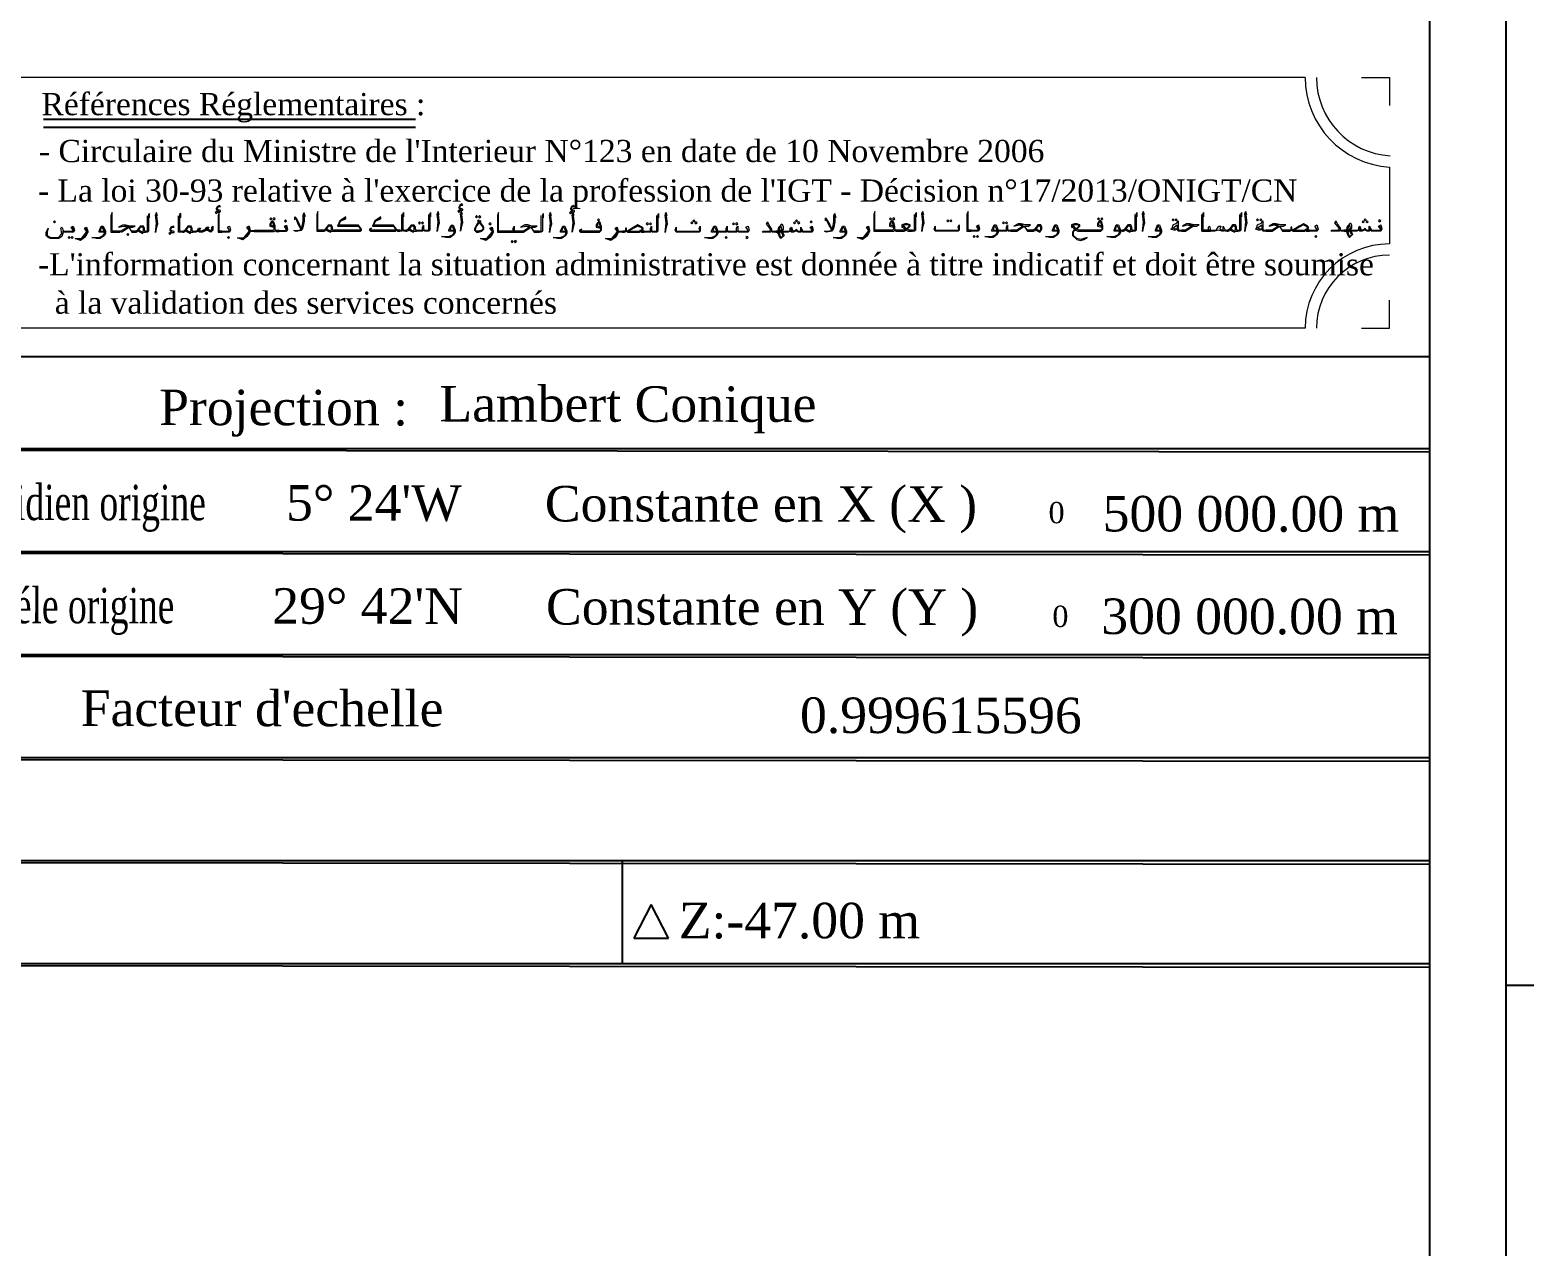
# Model space of a CAD drawing. Header units: millimetres. Extents: x 88261 to 90953, y 390274 to 392322.
# Drawn here: x 88510 to 88776.3, y 391701.2 to 391916.7 of the extents above; entities that cross this region are included whole.
import ezdxf

# ---------------------------------------------------------------- set-up
doc = ezdxf.new("R2010")
doc.units = ezdxf.units.MM
doc.header["$LTSCALE"] = 25
doc.layers.add('Carroyage(1)', color=7, linetype='Continuous')
doc.layers.add('CARTOUCHE', color=7, linetype='Continuous')
doc.styles.add('style1', font='times.ttf')
doc.styles.add('Times 1.0', font='times.ttf', dxfattribs={"width": 0.99, "height": 2})

msp = doc.modelspace()

# ---------------------------------------------------------------- linework, layer by layer
for p, q in [((88274.62, 391842.59, 14.57), (88566.03, 391842.25, 14.57)), ((88274.65, 391842.61, 14.57), (88565.86, 391842.61, 14.57)), ((88565.86, 391842.61, 14.57), (88757.81, 391842.61, 14.57)), ((88566.03, 391842.25, 14.57), (88757.81, 391842.03, 14.57)), ((88274.6, 391824.33, 14.57), (88757.81, 391823.76, 14.57)), ((88274.65, 391824.35, 14.57), (88757.81, 391824.35, 14.57)), ((88274.58, 391806.06, 14.57), (88757.81, 391805.49, 14.57)), ((88274.65, 391806.1, 14.57), (88757.81, 391806.1, 14.57)), ((88274.56, 391787.8, 14.57), (88757.81, 391787.23, 14.57)), ((88274.65, 391787.84, 14.57), (88757.81, 391787.84, 14.57)), ((88274.54, 391769.53, 14.57), (88757.81, 391768.96, 14.57)), ((88274.65, 391769.59, 14.57), (88757.81, 391769.59, 14.57)), ((88614.86, 391769.52, 14.57), (88614.86, 391751.26, 14.57)), ((88620.01, 391761.82, 14.57), (88616.94, 391755.86, 14.57)), ((88623.07, 391755.86, 14.57), (88620.01, 391761.82, 14.57)), ((88616.94, 391755.86, 14.57), (88623.07, 391755.86, 14.57)), ((88274.52, 391751.26, 14.57), (88757.81, 391750.7, 14.57)), ((88274.65, 391751.34, 14.57), (88757.81, 391751.34, 14.57))]:
    msp.add_line(p, q)
at = {"linetype": 'Continuous', "elevation": 14.57, "flags": 128}
msp.add_lwpolyline([(88274.65, 391858.92), (88757.81, 391858.92)], dxfattribs=at)
at = {"layer": 'Carroyage(1)'}
msp.add_line((88771.31, 391747.54, 14.57), (88776.31, 391747.54, 14.57), dxfattribs=at)
at = {"layer": 'CARTOUCHE', "lineweight": 15}
for p, q in [((88745.77, 391908.32, 14.57), (88750.75, 391908.32, 14.57)), ((88750.75, 391908.32, 14.57), (88750.75, 391903.34, 14.57)), ((88750.75, 391892.46, 14.57), (88750.75, 391878.83, 14.57)), ((88750.75, 391863.9, 14.57), (88750.75, 391868.88, 14.57)), ((88750.75, 391863.9, 14.57), (88750.75, 391868.88, 14.57)), ((88745.77, 391863.9, 14.57), (88750.75, 391863.9, 14.57)), ((88745.77, 391863.9, 14.57), (88750.75, 391863.9, 14.57))]:
    msp.add_line(p, q, dxfattribs=at)
at = {"layer": 'CARTOUCHE'}
for p, q in [((88512.41, 391900.94, 14.57), (88578.28, 391900.94, 14.57)), ((88512.41, 391899.51, 14.57), (88578.28, 391899.51, 14.57))]:
    msp.add_line(p, q, dxfattribs=at)
at = {"layer": 'CARTOUCHE', "lineweight": 13}
for p, q in [((88718.69, 391881.82, 14.57), (88718.88, 391882, 14.57)), ((88718.69, 391881.26, 14.57), (88718.69, 391881.82, 14.57)), ((88718.88, 391882, 14.57), (88719.06, 391881.27, 14.57)), ((88719.06, 391881.27, 14.57), (88719.98, 391881.27, 14.57)), ((88719.8, 391881.08, 14.57), (88719.06, 391881.08, 14.57)), ((88720.54, 391881.27, 14.57), (88719.8, 391881.08, 14.57)), ((88719.98, 391881.27, 14.57), (88720.17, 391881.45, 14.57)), ((88720.17, 391881.45, 14.57), (88720.54, 391882, 14.57)), ((88720.54, 391882, 14.57), (88720.9, 391882, 14.57)), ((88721.09, 391881.08, 14.57), (88720.54, 391881.27, 14.57)), ((88720.9, 391882, 14.57), (88720.72, 391881.45, 14.57)), ((88720.72, 391881.45, 14.57), (88721.27, 391881.27, 14.57)), ((88721.27, 391881.08, 14.57), (88721.09, 391881.08, 14.57)), ((88721.27, 391881.27, 14.57), (88721.27, 391882, 14.57)), ((88721.27, 391882, 14.57), (88721.64, 391881.27, 14.57)), ((88721.46, 391881.27, 14.57), (88721.27, 391881.08, 14.57)), ((88721.64, 391881.08, 14.57), (88721.46, 391881.27, 14.57)), ((88721.64, 391881.27, 14.57), (88722.01, 391881.27, 14.57)), ((88722.01, 391881.08, 14.57), (88721.64, 391881.08, 14.57))]:
    msp.add_line(p, q, dxfattribs=at)
at = {"layer": 'CARTOUCHE', "elevation": 14.57}
msp.add_lwpolyline([(88260.96, 392322.08), (88771.31, 392322.08), (88771.31, 391607.58), (88260.96, 391607.58)], close=True, dxfattribs=at)
msp.add_lwpolyline([(88757.81, 392295.63), (88757.81, 391621.08), (88274.46, 391621.08), (88274.46, 392295.63)], dxfattribs=at)
at = {"layer": 'CARTOUCHE', "lineweight": 15, "elevation": 14.57}
for points in [[(88735.81, 391908.32), (88294.56, 391908.32)], [(88735.81, 391863.9), (88294.56, 391863.9)]]:
    msp.add_lwpolyline(points, dxfattribs=at)
at = {"layer": 'CARTOUCHE', "lineweight": 13, "elevation": 14.57}
for points in [[(88526.03, 391881.08), (88524.53, 391881.08), (88524.53, 391884.39), (88524.35, 391883.84), (88524.35, 391880.89), (88525.93, 391880.89)], [(88531.19, 391883.47), (88531.19, 391884.21), (88531.01, 391884.03), (88531.01, 391881.08), (88530.82, 391880.89), (88530.45, 391880.89), (88530.45, 391881.08), (88530.82, 391881.08), (88530.82, 391883.84)], [(88532.59, 391883.82), (88532.4, 391884.38), (88532.22, 391884.19), (88532.4, 391883.82), (88532.59, 391882.35), (88532.4, 391881.79), (88532.22, 391880.87), (88532.4, 391882.53), (88532.22, 391884.01)], [(88536.69, 391883.47), (88536.69, 391884.21), (88536.5, 391884.03), (88536.5, 391881.26), (88536.69, 391881.08), (88537.05, 391881.08), (88537.05, 391880.89), (88536.69, 391880.89), (88536.5, 391880.9), (88536.32, 391880.89), (88536.32, 391880.89), (88536.32, 391881.08), (88536.32, 391881.08), (88536.32, 391883.84)], [(88543.74, 391885.49), (88543.56, 391885.67), (88543.19, 391885.49), (88543, 391885.12), (88543, 391884.94), (88543.37, 391884.75), (88542.82, 391884.38), (88543, 391884.2), (88543.37, 391884.57), (88543.74, 391884.57), (88543.74, 391884.75), (88543.19, 391884.94), (88543.19, 391885.12), (88543.37, 391885.49), (88543.74, 391885.49)], [(88544.06, 391881.08), (88543.5, 391881.08), (88543.5, 391884.39), (88543.32, 391883.84), (88543.32, 391880.89), (88544.06, 391880.89)], [(88552.66, 391883.08), (88552.84, 391883.26), (88552.66, 391883.45), (88552.48, 391883.26), (88552.66, 391883.08)], [(88553.21, 391883.08), (88553.4, 391883.26), (88553.21, 391883.45), (88553.03, 391883.26), (88553.21, 391883.08)], [(88558.77, 391883.63), (88558.58, 391884.37), (88558.4, 391884.19), (88558.58, 391883.63), (88558.58, 391882.89), (88558.4, 391881.97), (88558.22, 391881.42), (88558.03, 391881.23), (88557.11, 391881.05), (88556.74, 391881.23), (88557.48, 391881.23), (88558.03, 391881.42), (88558.22, 391881.97), (88558.4, 391882.89), (88558.4, 391884)], [(88556.92, 391883.08), (88556.92, 391883.63), (88557.29, 391883.08), (88557.66, 391882.34), (88558.03, 391881.6), (88558.03, 391881.42), (88557.48, 391882.34), (88557.11, 391883.26), (88557.11, 391883.08)], [(88561.53, 391881.26), (88560.98, 391881.26), (88560.98, 391884.58), (88560.79, 391884.02), (88560.79, 391881.07), (88561.53, 391881.07)], [(88563.74, 391881.07), (88568.54, 391881.07), (88568.72, 391881.26), (88568.72, 391881.44), (88568.17, 391882.18), (88564.66, 391882.18), (88565.03, 391882.92), (88565.95, 391883.29), (88565.95, 391883.47), (88565.03, 391882.92), (88565.95, 391883.66), (88564.85, 391882.92), (88564.48, 391882), (88568.17, 391882), (88568.54, 391881.44), (88568.54, 391881.26), (88563.74, 391881.26)], [(88570.49, 391881.63), (88570.12, 391881.44), (88570.12, 391881.26), (88570.3, 391881.07), (88574.73, 391881.07), (88574.92, 391881.26), (88575.1, 391881.07), (88575.47, 391881.07), (88575.47, 391881.26), (88575.1, 391881.26), (88574.92, 391881.44), (88574.36, 391882.18), (88570.86, 391882.18), (88571.23, 391882.92), (88572.15, 391883.29), (88572.15, 391883.47), (88571.23, 391882.92), (88572.15, 391883.66), (88571.04, 391882.92), (88570.67, 391882), (88574.36, 391882), (88574.73, 391881.44), (88574.73, 391881.26), (88570.3, 391881.26), (88570.3, 391881.44), (88570.49, 391881.63)], [(88576.21, 391883.66), (88576.21, 391884.39), (88576.02, 391884.21), (88576.02, 391881.44), (88576.21, 391881.26), (88576.58, 391881.26), (88576.58, 391881.07), (88576.21, 391881.07), (88576.02, 391881.26), (88575.84, 391881.07), (88575.47, 391881.07), (88575.47, 391881.26), (88575.84, 391881.26), (88575.84, 391884.02)], [(88581, 391883.66), (88581, 391884.39), (88580.82, 391884.21), (88580.82, 391881.26), (88580.63, 391881.07), (88580.26, 391881.07), (88580.26, 391881.26), (88580.63, 391881.26), (88580.63, 391884.02)], [(88582.45, 391884.01), (88582.27, 391884.56), (88582.09, 391884.37), (88582.27, 391884.01), (88582.45, 391882.53), (88582.27, 391881.98), (88582.09, 391881.05), (88582.27, 391882.71), (88582.09, 391884.19)], [(88586.66, 391885.72), (88586.48, 391885.91), (88586.11, 391885.72), (88585.93, 391885.35), (88585.93, 391885.17), (88586.29, 391884.98), (88585.74, 391884.62), (88585.93, 391884.43), (88586.29, 391884.8), (88586.66, 391884.8), (88586.66, 391884.98), (88586.11, 391885.17), (88586.11, 391885.35), (88586.29, 391885.72), (88586.66, 391885.72)], [(88586.59, 391884.02), (88586.41, 391884.58), (88586.22, 391884.39), (88586.41, 391884.02), (88586.59, 391882.55), (88586.41, 391882), (88586.22, 391881.07), (88586.41, 391882.73), (88586.22, 391884.21)], [(88589.08, 391883.48), (88589.26, 391883.66), (88589.08, 391883.85), (88588.89, 391883.66), (88589.08, 391883.48)], [(88589.63, 391883.48), (88589.81, 391883.66), (88589.63, 391883.85), (88589.44, 391883.66), (88589.63, 391883.48)], [(88593.54, 391881.08), (88592.99, 391881.08), (88592.99, 391884.4), (88592.8, 391883.85), (88592.8, 391880.9), (88593.54, 391880.9)], [(88600.92, 391883.48), (88600.92, 391884.22), (88600.73, 391884.03), (88600.73, 391881.08), (88600.55, 391880.9), (88600.18, 391880.9), (88600.18, 391881.08), (88600.55, 391881.08), (88600.55, 391883.85)], [(88602.38, 391883.83), (88602.19, 391884.38), (88602.01, 391884.2), (88602.19, 391883.83), (88602.38, 391882.35), (88602.19, 391881.8), (88602.01, 391880.88), (88602.19, 391882.54), (88602.01, 391884.01)], [(88606.45, 391885.47), (88606.27, 391885.66), (88605.9, 391885.47), (88605.71, 391885.11), (88605.71, 391884.92), (88606.08, 391884.74), (88605.53, 391884.37), (88605.71, 391884.18), (88606.08, 391884.55), (88606.45, 391884.55), (88606.45, 391884.74), (88605.9, 391884.92), (88605.9, 391885.11), (88606.08, 391885.47), (88606.45, 391885.47)], [(88606.36, 391883.85), (88606.18, 391884.4), (88605.99, 391884.22), (88606.18, 391883.85), (88606.36, 391882.37), (88606.18, 391881.82), (88605.99, 391880.9), (88606.18, 391882.56), (88605.99, 391884.03)], [(88621.35, 391883.48), (88621.35, 391884.22), (88621.17, 391884.03), (88621.17, 391881.08), (88620.98, 391880.9), (88620.61, 391880.9), (88620.61, 391881.08), (88620.98, 391881.08), (88620.98, 391883.85)], [(88622.82, 391883.83), (88622.64, 391884.38), (88622.45, 391884.2), (88622.64, 391883.83), (88622.82, 391882.35), (88622.64, 391881.8), (88622.45, 391880.88), (88622.64, 391882.54), (88622.45, 391884.01)], [(88652.73, 391883.48), (88652.54, 391884.22), (88652.36, 391884.03), (88652.54, 391883.48), (88652.54, 391882.74), (88652.36, 391881.82), (88652.18, 391881.27), (88651.99, 391881.08), (88651.07, 391880.9), (88650.7, 391881.08), (88651.44, 391881.08), (88651.99, 391881.27), (88652.18, 391881.82), (88652.36, 391882.74), (88652.36, 391883.85)], [(88650.89, 391882.93), (88650.89, 391883.48), (88651.25, 391882.93), (88651.62, 391882.19), (88651.99, 391881.45), (88651.99, 391881.27), (88651.44, 391882.19), (88651.07, 391883.11), (88651.07, 391882.93)], [(88660.15, 391881.27), (88659.59, 391881.27), (88659.59, 391884.59), (88659.41, 391884.03), (88659.41, 391881.08), (88660.15, 391881.08)], [(88662.38, 391883.11), (88662.56, 391883.29), (88662.38, 391883.48), (88662.19, 391883.29), (88662.38, 391883.11)], [(88662.93, 391883.11), (88663.12, 391883.29), (88662.93, 391883.48), (88662.75, 391883.29), (88662.93, 391883.11)], [(88666.99, 391883.66), (88666.99, 391884.4), (88666.8, 391884.22), (88666.8, 391881.27), (88666.62, 391881.08), (88666.25, 391881.08), (88666.25, 391881.27), (88666.62, 391881.27), (88666.62, 391884.03)], [(88668.27, 391884.01), (88668.09, 391884.57), (88667.9, 391884.38), (88668.09, 391884.01), (88668.27, 391882.54), (88668.09, 391881.98), (88667.9, 391881.06), (88668.09, 391882.72), (88667.9, 391884.2)], [(88676.66, 391881.27), (88676.11, 391881.27), (88676.11, 391884.59), (88675.92, 391884.03), (88675.92, 391881.08), (88676.66, 391881.08)], [(88699.23, 391883.11), (88699.41, 391883.29), (88699.23, 391883.48), (88699.04, 391883.29), (88699.23, 391883.11)], [(88699.78, 391883.11), (88699.96, 391883.29), (88699.78, 391883.48), (88699.6, 391883.29), (88699.78, 391883.11)], [(88706.05, 391883.66), (88706.05, 391884.4), (88705.87, 391884.22), (88705.87, 391881.27), (88705.68, 391881.08), (88705.31, 391881.08), (88705.31, 391881.27), (88705.68, 391881.27), (88705.68, 391884.03)], [(88707.36, 391884.01), (88707.17, 391884.57), (88706.99, 391884.38), (88707.17, 391884.01), (88707.36, 391882.54), (88707.17, 391881.98), (88706.99, 391881.06), (88707.17, 391882.72), (88706.99, 391884.2)], [(88717.52, 391881.07), (88717.52, 391884.02)], [(88717.89, 391883.65), (88717.89, 391884.39), (88717.71, 391884.21), (88717.71, 391881.26)], [(88724.59, 391883.66), (88724.59, 391884.4), (88724.41, 391884.22), (88724.41, 391881.27), (88724.22, 391881.08), (88723.86, 391881.08), (88723.86, 391881.27), (88724.22, 391881.27), (88724.22, 391884.03)], [(88725.47, 391884.01), (88725.28, 391884.57), (88725.1, 391884.38), (88725.28, 391884.01), (88725.47, 391882.54), (88725.28, 391881.98), (88725.1, 391881.06), (88725.28, 391882.72), (88725.1, 391884.2)], [(88515.65, 391881.81), (88515.83, 391881.44), (88515.83, 391881.26), (88516.02, 391881.08), (88516.38, 391881.08), (88516.38, 391880.89), (88516.02, 391880.89), (88515.83, 391881.08), (88515.83, 391880.71), (88515.65, 391880.15), (88515.09, 391879.78), (88513.62, 391879.78), (88513.25, 391879.97), (88512.88, 391880.34), (88512.88, 391880.89), (88513.25, 391881.63), (88513.06, 391880.89), (88513.06, 391880.34), (88513.62, 391879.97), (88515.09, 391879.97), (88515.65, 391880.71), (88515.46, 391881.63), (88515.65, 391881.81)], [(88514.36, 391882.55), (88514.54, 391882.73), (88514.36, 391882.92), (88514.17, 391882.73), (88514.36, 391882.55)], [(88517.31, 391881.81), (88517.49, 391881.81), (88517.68, 391881.26), (88517.31, 391881.81), (88517.68, 391882), (88517.86, 391881.26), (88517.68, 391880.89), (88516.38, 391880.89), (88516.38, 391881.08), (88517.49, 391881.08), (88517.68, 391881.26), (88517.31, 391881.81)], [(88520.04, 391881.81), (88520.23, 391881.08), (88520.23, 391880.89), (88520.04, 391880.52), (88519.67, 391879.97), (88518.93, 391879.42), (88518.01, 391879.78), (88519.12, 391879.78), (88520.04, 391880.89), (88520.04, 391881.08), (88519.67, 391881.63), (88520.04, 391881.81), (88519.86, 391881.63), (88520.23, 391880.89), (88519.49, 391879.97), (88518.93, 391879.6), (88518.75, 391879.6)], [(88523.36, 391880.89), (88522.25, 391880.89), (88522.25, 391881.08), (88522.62, 391882), (88522.99, 391882), (88523.36, 391881.08), (88523.36, 391880.71), (88523.18, 391880.34), (88522.44, 391879.78), (88521.7, 391879.78), (88520.96, 391879.97), (88522.25, 391879.97), (88522.99, 391880.34), (88523.18, 391880.71), (88523.18, 391881.08), (88522.81, 391881.81), (88522.62, 391881.81), (88522.44, 391881.08), (88523.36, 391881.08)], [(88526.21, 391880.89), (88527.5, 391881.81), (88528.05, 391880.89), (88528.61, 391880.89), (88528.61, 391881.08), (88528.05, 391881.08), (88527.5, 391881.81), (88528.24, 391881.81), (88528.61, 391882), (88527.69, 391882), (88526.95, 391882.18), (88526.39, 391882.18), (88525.66, 391881.81), (88526.58, 391882), (88527.32, 391881.81), (88526.03, 391881.08), (88525.93, 391880.89)], [(88526.76, 391882), (88527.69, 391882)], [(88528.61, 391880.89), (88528.79, 391880.89), (88529.16, 391881.08), (88529.53, 391880.89), (88529.9, 391880.71), (88530.08, 391880.89), (88530.45, 391880.89), (88530.45, 391881.08), (88530.27, 391881.08), (88530.27, 391881.26), (88530.27, 391881.63), (88530.08, 391882), (88529.53, 391882), (88528.98, 391881.26), (88529.35, 391881.26), (88529.9, 391880.89), (88530.08, 391881.26), (88530.08, 391881.63), (88529.9, 391881.81), (88529.53, 391881.81), (88529.16, 391881.26), (88528.98, 391881.26), (88528.79, 391881.08), (88528.61, 391881.08)], [(88535.51, 391881.79), (88535.33, 391881.98), (88534.96, 391881.79), (88534.77, 391881.42), (88534.77, 391881.24), (88535.14, 391881.05), (88534.59, 391880.68), (88534.77, 391880.5), (88535.14, 391880.87), (88535.51, 391880.87), (88535.51, 391881.05), (88534.96, 391881.24), (88534.96, 391881.42), (88535.14, 391881.79), (88535.51, 391881.79)], [(88537.05, 391880.89), (88537.24, 391880.89), (88537.61, 391881.08), (88537.98, 391880.89), (88538.35, 391880.71), (88538.53, 391880.89), (88538.9, 391880.89), (88538.9, 391881.08), (88538.71, 391881.08), (88538.71, 391881.26), (88538.71, 391881.63), (88538.53, 391882), (88537.98, 391882), (88537.42, 391881.26), (88537.79, 391881.26), (88538.35, 391880.89), (88538.53, 391881.26), (88538.53, 391881.63), (88538.35, 391881.81), (88537.98, 391881.81), (88537.61, 391881.26), (88537.42, 391881.26), (88537.24, 391881.08), (88537.05, 391881.08)], [(88542.4, 391882), (88542.4, 391881.26), (88542.03, 391880.89), (88541.3, 391881.26), (88540.56, 391880.89), (88540.01, 391880.89), (88539.64, 391881.08), (88539.45, 391880.89), (88538.9, 391880.89), (88538.9, 391881.08), (88539.45, 391881.08), (88539.64, 391881.26), (88539.82, 391881.63), (88540.19, 391881.63), (88540.01, 391881.26), (88540.19, 391881.08), (88541.11, 391881.44), (88541.3, 391881.81), (88541.67, 391881.81), (88541.48, 391881.44), (88542.03, 391881.26), (88542.22, 391881.26), (88542.22, 391881.81), (88542.4, 391882), (88542.22, 391881.26), (88542.03, 391881.08), (88541.3, 391881.44), (88541.48, 391881.81), (88541.11, 391881.26), (88540.56, 391881.08), (88540.01, 391881.08), (88539.82, 391881.26), (88540.01, 391881.63)], [(88544.98, 391881.81), (88545.35, 391882), (88545.53, 391881.26), (88545.35, 391880.89), (88544.06, 391880.89), (88544.06, 391881.08), (88545.16, 391881.08), (88545.35, 391881.26), (88544.98, 391881.81)], [(88548.79, 391881.97), (88548.97, 391881.23), (88549.71, 391881.23), (88549.71, 391881.05), (88549.16, 391881.05), (88548.97, 391881.23), (88548.97, 391881.05), (88548.79, 391880.68), (88548.42, 391880.13), (88547.68, 391879.57), (88546.76, 391879.94), (88547.87, 391879.94), (88548.79, 391881.05), (88548.79, 391881.23), (88548.42, 391881.79), (88548.79, 391881.97), (88548.6, 391881.79), (88548.97, 391881.05), (88548.23, 391880.13), (88547.68, 391879.76), (88547.5, 391879.76)], [(88553.21, 391881.05), (88553.4, 391881.23), (88553.58, 391881.05), (88554.14, 391881.05), (88554.14, 391881.23), (88553.58, 391881.23), (88553.4, 391881.42), (88553.4, 391881.97), (88553.21, 391882.71), (88553.03, 391882.89), (88552.84, 391882.89), (88552.66, 391882.71), (88552.48, 391882.34), (88552.48, 391881.97), (88553.21, 391881.79), (88553.21, 391881.97), (88553.03, 391882.71), (88552.84, 391882.71), (88552.66, 391882.34), (88552.66, 391882.16), (88553.21, 391881.97), (88553.21, 391881.42), (88553.03, 391881.23), (88549.71, 391881.23), (88549.71, 391881.05), (88553.21, 391881.05)], [(88555.06, 391881.97), (88555.24, 391881.97), (88555.43, 391881.42), (88555.06, 391881.97), (88555.43, 391882.16), (88555.61, 391881.42), (88555.43, 391881.05), (88554.14, 391881.05), (88554.14, 391881.23), (88555.24, 391881.23), (88555.43, 391881.42), (88555.06, 391881.97)], [(88555.24, 391882.71), (88555.43, 391882.89), (88555.24, 391883.08), (88555.06, 391882.89), (88555.24, 391882.71)], [(88561.9, 391881.26), (88560.79, 391881.26)], [(88560.79, 391881.07), (88561.9, 391881.07)], [(88561.9, 391881.07), (88562.08, 391881.07), (88562.45, 391881.26), (88562.82, 391881.07), (88563.19, 391880.89), (88563.37, 391881.07), (88563.74, 391881.07), (88563.74, 391881.26), (88563.56, 391881.26), (88563.56, 391881.44), (88563.56, 391881.81), (88563.37, 391882.18), (88562.82, 391882.18), (88562.27, 391881.44), (88562.64, 391881.44), (88563.19, 391881.07), (88563.37, 391881.44), (88563.37, 391881.81), (88563.19, 391882), (88562.82, 391882), (88562.45, 391881.44), (88562.27, 391881.44), (88562.08, 391881.26), (88561.9, 391881.26)], [(88576.58, 391881.07), (88576.76, 391881.07), (88577.13, 391881.26), (88577.5, 391881.07), (88577.87, 391880.89), (88578.05, 391881.07), (88578.42, 391881.07), (88578.42, 391881.26), (88578.24, 391881.26), (88578.24, 391881.44), (88578.24, 391881.81), (88578.05, 391882.18), (88577.5, 391882.18), (88576.94, 391881.44), (88577.31, 391881.44), (88577.87, 391881.07), (88578.05, 391881.44), (88578.05, 391881.81), (88577.87, 391882), (88577.5, 391882), (88577.13, 391881.44), (88576.94, 391881.44), (88576.76, 391881.26), (88576.58, 391881.26)], [(88580.26, 391881.07), (88579.9, 391881.07), (88579.71, 391881.26), (88579.53, 391881.07), (88578.42, 391881.07), (88578.42, 391881.26), (88579.53, 391881.26), (88579.53, 391881.81), (88579.71, 391882.18), (88579.71, 391881.44), (88579.9, 391881.26), (88580.26, 391881.26)], [(88578.97, 391882.36), (88579.16, 391882.55), (88578.97, 391882.73), (88578.79, 391882.55), (88578.97, 391882.36)], [(88579.53, 391882.36), (88579.71, 391882.55), (88579.53, 391882.73), (88579.34, 391882.55), (88579.53, 391882.36)], [(88585.3, 391881.07), (88584.19, 391881.07), (88584.19, 391881.26), (88584.56, 391882.18), (88584.93, 391882.18), (88585.3, 391881.26), (88585.3, 391880.89), (88585.11, 391880.52), (88584.38, 391879.97), (88583.64, 391879.97), (88582.9, 391880.15), (88584.19, 391880.15), (88584.93, 391880.52), (88585.11, 391880.89), (88585.11, 391881.26), (88584.75, 391882), (88584.56, 391882), (88584.38, 391881.26), (88585.3, 391881.26)], [(88589.81, 391882.93), (88589.44, 391882.74), (88589.08, 391882.19), (88588.71, 391881.45), (88588.71, 391881.27), (88589.08, 391880.9), (88589.44, 391880.9), (88590, 391881.08), (88590.37, 391881.45), (88590.37, 391881.82), (88589.81, 391882.56), (88589.44, 391883.11), (88589.26, 391882.93), (88589.63, 391882.56), (88590.18, 391881.82), (88590.18, 391881.45), (88590, 391881.27), (88589.44, 391881.08), (88589.08, 391881.08), (88588.89, 391881.27), (88588.89, 391881.45), (88589.08, 391882), (88589.63, 391882.56), (88589.81, 391882.74), (88589.81, 391882.93)], [(88591.83, 391881.82), (88592.02, 391881.08), (88592.02, 391880.9), (88591.83, 391880.53), (88591.46, 391879.97), (88590.72, 391879.42), (88589.8, 391879.79), (88590.91, 391879.79), (88591.83, 391880.9), (88591.83, 391881.08), (88591.46, 391881.63), (88591.83, 391881.82), (88591.65, 391881.63), (88592.02, 391880.9), (88591.28, 391879.97), (88590.72, 391879.61), (88590.54, 391879.61)], [(88591.46, 391882.19), (88591.65, 391882.37), (88591.46, 391882.56), (88591.28, 391882.37), (88591.46, 391882.19)], [(88596.31, 391881.08), (88593.54, 391881.08)], [(88593.54, 391880.9), (88596.31, 391880.9)], [(88596.31, 391880.9), (88595.94, 391880.9), (88595.75, 391881.08), (88595.57, 391880.9), (88594.46, 391880.9), (88594.46, 391881.08), (88595.57, 391881.08), (88595.57, 391881.63), (88595.75, 391882), (88595.75, 391881.27), (88595.94, 391881.08), (88596.31, 391881.08)], [(88596.31, 391880.9), (88597.41, 391880.9), (88598.71, 391881.82), (88599.26, 391880.9), (88600.18, 391880.9), (88600.18, 391881.08), (88599.26, 391881.08), (88598.71, 391881.82), (88599.44, 391881.82), (88599.81, 391882), (88598.89, 391882), (88598.15, 391882.19), (88597.6, 391882.19), (88596.86, 391881.82), (88597.78, 391882), (88598.52, 391881.82), (88597.41, 391881.08), (88596.31, 391881.08)], [(88597.6, 391882), (88598.52, 391882)], [(88605.07, 391880.9), (88603.96, 391880.9), (88603.96, 391881.08), (88604.33, 391882), (88604.7, 391882), (88605.07, 391881.08), (88605.07, 391880.71), (88604.88, 391880.34), (88604.15, 391879.79), (88603.41, 391879.79), (88602.67, 391879.97), (88603.96, 391879.97), (88604.7, 391880.34), (88604.88, 391880.71), (88604.88, 391881.08), (88604.52, 391881.82), (88604.33, 391881.82), (88604.15, 391881.08), (88605.07, 391881.08)], [(88610.84, 391880.9), (88611.02, 391881.08), (88611.21, 391881.27), (88611.21, 391881.82), (88611.02, 391882.56), (88610.84, 391882.74), (88610.65, 391882.74), (88610.47, 391882.56), (88610.28, 391882.19), (88610.28, 391881.82), (88611.02, 391881.63), (88611.02, 391881.82), (88610.84, 391882.56), (88610.65, 391882.56), (88610.47, 391882.19), (88610.47, 391882), (88611.02, 391881.82), (88611.02, 391881.27), (88610.84, 391881.08), (88607.52, 391881.08), (88607.52, 391881.27), (88607.7, 391881.45), (88607.33, 391881.27), (88607.33, 391881.08), (88607.52, 391880.9), (88610.84, 391880.9)], [(88610.65, 391882.93), (88610.84, 391883.11), (88610.65, 391883.29), (88610.47, 391883.11), (88610.65, 391882.93)], [(88613.97, 391881.82), (88614.16, 391881.08), (88614.9, 391881.08), (88614.9, 391880.9), (88614.34, 391880.9), (88614.16, 391881.08), (88614.16, 391880.9), (88613.97, 391880.53), (88613.6, 391879.97), (88612.87, 391879.42), (88611.94, 391879.79), (88613.05, 391879.79), (88613.97, 391880.9), (88613.97, 391881.08), (88613.6, 391881.63), (88613.97, 391881.82), (88613.79, 391881.63), (88614.16, 391880.9), (88613.42, 391879.97), (88612.87, 391879.61), (88612.68, 391879.61)], [(88614.9, 391880.9), (88615.26, 391880.9), (88615.63, 391881.08), (88615.82, 391880.9), (88617.85, 391880.9), (88618.03, 391881.08), (88618.22, 391880.9), (88618.77, 391880.9), (88618.77, 391881.08), (88618.22, 391881.08), (88618.03, 391881.27), (88617.85, 391880.9), (88618.58, 391881.45), (88618.58, 391881.63), (88618.4, 391881.82), (88617.66, 391882.19), (88616.92, 391881.82), (88615.82, 391881.08), (88617.85, 391881.08), (88618.4, 391881.45), (88618.4, 391881.63), (88617.66, 391882), (88616.92, 391881.63), (88616, 391881.08), (88615.82, 391881.08), (88615.63, 391881.27), (88615.63, 391881.63), (88615.45, 391881.63), (88615.45, 391881.08), (88614.9, 391881.08)], [(88620.61, 391880.9), (88620.24, 391880.9), (88620.06, 391881.08), (88619.87, 391880.9), (88618.77, 391880.9), (88618.77, 391881.08), (88619.87, 391881.08), (88619.87, 391881.63), (88620.06, 391882), (88620.06, 391881.27), (88620.24, 391881.08), (88620.61, 391881.08)], [(88619.32, 391882.19), (88619.51, 391882.37), (88619.32, 391882.56), (88619.14, 391882.37), (88619.32, 391882.19)], [(88619.87, 391882.19), (88620.06, 391882.37), (88619.87, 391882.56), (88619.69, 391882.37), (88619.87, 391882.19)], [(88628.68, 391882), (88628.68, 391881.08), (88628.49, 391880.9), (88624.44, 391880.9), (88624.25, 391881.27), (88624.44, 391881.82), (88624.44, 391881.08), (88628.68, 391881.08), (88628.49, 391881.63), (88628.68, 391882)], [(88627.2, 391882.37), (88627.39, 391882.56), (88627.2, 391882.74), (88627.02, 391882.56), (88627.2, 391882.37)], [(88627.57, 391882.74), (88627.76, 391882.93), (88627.57, 391883.11), (88627.39, 391882.93), (88627.57, 391882.74)], [(88627.94, 391882.37), (88628.13, 391882.56), (88627.94, 391882.74), (88627.76, 391882.56), (88627.94, 391882.37)], [(88632.18, 391880.9), (88630.71, 391880.9), (88630.71, 391881.08), (88631.08, 391882), (88631.45, 391882), (88631.81, 391881.08), (88631.81, 391880.71), (88631.63, 391880.34), (88630.89, 391879.79), (88630.15, 391879.79), (88629.42, 391879.97), (88630.71, 391879.97), (88631.45, 391880.34), (88631.63, 391880.71), (88631.63, 391881.08), (88631.26, 391881.82), (88631.08, 391881.82), (88630.89, 391881.08), (88632.18, 391881.08)], [(88634.03, 391880.9), (88633.66, 391880.9), (88633.47, 391881.08), (88633.29, 391880.9), (88632.18, 391880.9), (88632.18, 391881.08), (88633.29, 391881.08), (88633.29, 391881.63), (88633.47, 391882), (88633.47, 391881.27), (88633.66, 391881.08), (88634.03, 391881.08)], [(88635.87, 391880.9), (88635.5, 391880.9), (88635.32, 391881.08), (88635.13, 391880.9), (88634.03, 391880.9), (88634.03, 391881.08), (88635.13, 391881.08), (88635.13, 391881.63), (88635.32, 391882), (88635.32, 391881.27), (88635.5, 391881.08), (88635.87, 391881.08)], [(88634.58, 391882.19), (88634.77, 391882.37), (88634.58, 391882.56), (88634.4, 391882.37), (88634.58, 391882.19)], [(88635.13, 391882.19), (88635.32, 391882.37), (88635.13, 391882.56), (88634.95, 391882.37), (88635.13, 391882.19)], [(88636.79, 391881.82), (88637.16, 391882), (88637.35, 391881.27), (88637.16, 391880.9), (88635.87, 391880.9), (88635.87, 391881.08), (88636.98, 391881.08), (88637.16, 391881.27), (88636.79, 391881.82)], [(88640.58, 391882.74), (88640.77, 391882.37), (88640.95, 391882), (88641.32, 391881.45), (88641.32, 391881.08), (88642.06, 391881.08), (88642.06, 391880.9), (88641.5, 391880.9), (88641.32, 391881.08), (88641.13, 391880.9), (88639.66, 391880.9), (88639.84, 391881.08), (88640.95, 391881.08), (88641.13, 391881.27), (88641.13, 391881.45), (88640.4, 391882.37), (88640.58, 391882.74), (88640.58, 391882.37)], [(88643.9, 391880.9), (88642.98, 391880.9), (88642.43, 391880.71), (88642.61, 391881.08), (88643.16, 391881.08), (88643.35, 391880.71), (88643.53, 391880.34), (88642.98, 391879.79), (88642.79, 391879.97), (88642.43, 391880.9), (88642.61, 391881.82), (88643.16, 391882.37), (88643.35, 391882), (88643.35, 391881.45), (88643.16, 391881.08), (88642.06, 391881.08), (88642.06, 391880.9), (88642.79, 391880.9), (88643.16, 391881.45), (88642.98, 391882.19), (88642.79, 391881.82), (88642.61, 391881.08), (88642.79, 391880.34), (88642.98, 391879.97), (88643.16, 391879.97), (88643.35, 391880.34), (88642.98, 391881.08), (88643.9, 391881.08)], [(88647.22, 391880.9), (88646.85, 391880.9), (88646.67, 391881.08), (88646.48, 391880.9), (88646.11, 391880.9), (88645.75, 391881.08), (88645.56, 391881.08), (88645.19, 391880.9), (88644.82, 391880.9), (88644.64, 391881.08), (88644.27, 391880.9), (88643.9, 391880.9), (88643.9, 391881.08), (88644.45, 391881.08), (88644.64, 391881.27), (88644.64, 391881.63), (88644.82, 391881.82), (88645.01, 391881.27), (88645.19, 391881.08), (88645.56, 391881.27), (88645.75, 391881.45), (88645.75, 391881.27), (88646.11, 391881.08), (88646.48, 391881.08), (88646.48, 391881.82), (88646.85, 391881.08), (88647.22, 391881.08)], [(88645.01, 391881.08), (88644.64, 391881.63)], [(88645.38, 391882.37), (88645.56, 391882.56), (88645.38, 391882.74), (88645.19, 391882.56), (88645.38, 391882.37)], [(88645.75, 391882.74), (88645.93, 391882.93), (88645.75, 391883.11), (88645.56, 391882.93), (88645.75, 391882.74)], [(88645.75, 391881.08), (88645.56, 391881.27)], [(88646.11, 391882.37), (88646.3, 391882.56), (88646.11, 391882.74), (88645.93, 391882.56), (88646.11, 391882.37)], [(88646.67, 391881.08), (88646.48, 391881.82)], [(88648.14, 391881.82), (88648.33, 391881.82), (88648.51, 391881.27), (88648.14, 391881.82), (88648.51, 391882), (88648.7, 391881.27), (88648.51, 391880.9), (88647.22, 391880.9), (88647.22, 391881.08), (88648.33, 391881.08), (88648.51, 391881.27), (88648.14, 391881.82)], [(88648.33, 391882.56), (88648.51, 391882.74), (88648.33, 391882.93), (88648.14, 391882.74), (88648.33, 391882.56)], [(88654.6, 391880.9), (88653.49, 391880.9), (88653.49, 391881.08), (88653.86, 391882), (88654.23, 391882), (88654.6, 391881.08), (88654.6, 391880.71), (88654.41, 391880.34), (88653.68, 391879.79), (88652.94, 391879.79), (88652.2, 391879.97), (88653.49, 391879.97), (88654.23, 391880.34), (88654.41, 391880.71), (88654.41, 391881.08), (88654.05, 391881.82), (88653.86, 391881.82), (88653.68, 391881.08), (88654.6, 391881.08)], [(88658.5, 391882), (88658.69, 391881.27), (88658.69, 391881.08), (88658.5, 391880.71), (88658.14, 391880.16), (88657.4, 391879.61), (88656.48, 391879.97), (88657.58, 391879.97), (88658.5, 391881.08), (88658.5, 391881.27), (88658.14, 391881.82), (88658.5, 391882), (88658.32, 391881.82), (88658.69, 391881.08), (88657.95, 391880.16), (88657.4, 391879.79), (88657.21, 391879.79)], [(88662.93, 391881.08), (88663.12, 391881.27), (88663.3, 391881.08), (88663.85, 391881.08), (88663.85, 391881.27), (88663.3, 391881.27), (88663.12, 391881.45), (88663.12, 391882), (88662.93, 391882.74), (88662.75, 391882.93), (88662.56, 391882.93), (88662.38, 391882.74), (88662.19, 391882.37), (88662.19, 391882), (88662.93, 391881.82), (88662.93, 391882), (88662.75, 391882.74), (88662.56, 391882.74), (88662.38, 391882.37), (88662.38, 391882.19), (88662.93, 391882), (88662.93, 391881.45), (88662.75, 391881.27), (88659.59, 391881.27), (88659.59, 391881.45), (88659.61, 391881.63), (88659.41, 391881.57), (88659.41, 391881.25), (88659.43, 391881.08), (88662.93, 391881.08)], [(88666.25, 391881.27), (88665.7, 391881.27), (88665.33, 391881.45), (88665.88, 391882), (88665.88, 391882.19), (88665.33, 391882.37), (88664.96, 391882.37), (88664.41, 391882.19), (88664.41, 391881.82), (88664.59, 391881.82), (88664.59, 391882), (88664.59, 391881.82), (88664.96, 391881.45), (88665.14, 391881.45), (88665.7, 391882), (88665.7, 391882.19), (88664.59, 391882.19), (88665.14, 391881.45), (88664.96, 391881.45), (88664.78, 391881.27), (88663.85, 391881.27), (88663.85, 391881.08), (88664.78, 391881.08), (88665.14, 391881.27), (88665.51, 391881.08), (88666.25, 391881.08)], [(88674.54, 391882.19), (88674.54, 391881.27), (88674.36, 391881.08), (88670.3, 391881.08), (88670.11, 391881.45), (88670.3, 391882), (88670.3, 391881.27), (88674.54, 391881.27), (88674.36, 391881.82), (88674.54, 391882.19)], [(88672.51, 391882.74), (88672.7, 391882.93), (88672.51, 391883.11), (88672.33, 391882.93), (88672.51, 391882.74)], [(88673.07, 391882.74), (88673.25, 391882.93), (88673.07, 391883.11), (88672.88, 391882.93), (88673.07, 391882.74)], [(88677.58, 391882), (88677.77, 391882), (88677.95, 391881.45), (88677.58, 391882), (88677.95, 391882.19), (88678.13, 391881.45), (88677.95, 391881.08), (88676.66, 391881.08), (88676.66, 391881.27), (88677.77, 391881.27), (88677.95, 391881.45), (88677.58, 391882)], [(88681.82, 391881.08), (88680.35, 391881.08), (88680.35, 391881.27), (88680.72, 391882.19), (88681.09, 391882.19), (88681.45, 391881.27), (88681.45, 391880.9), (88681.27, 391880.53), (88680.53, 391879.97), (88679.79, 391879.97), (88679.06, 391880.16), (88680.35, 391880.16), (88681.09, 391880.53), (88681.27, 391880.9), (88681.27, 391881.27), (88680.9, 391882), (88680.72, 391882), (88680.53, 391881.27), (88681.82, 391881.27)], [(88683.67, 391881.08), (88683.3, 391881.08), (88683.11, 391881.27), (88682.93, 391881.08), (88681.82, 391881.08), (88681.82, 391881.27), (88682.93, 391881.27), (88682.93, 391881.82), (88683.11, 391882.19), (88683.11, 391881.45), (88683.3, 391881.27), (88683.67, 391881.27)], [(88682.38, 391882.37), (88682.56, 391882.56), (88682.38, 391882.74), (88682.19, 391882.56), (88682.38, 391882.37)], [(88682.93, 391882.37), (88683.11, 391882.56), (88682.93, 391882.74), (88682.75, 391882.56), (88682.93, 391882.37)], [(88683.67, 391881.08), (88684.77, 391881.08), (88686.07, 391882), (88686.62, 391881.08), (88687.54, 391881.08), (88687.54, 391881.27), (88686.62, 391881.27), (88686.07, 391882), (88686.8, 391882), (88687.17, 391882.19), (88686.25, 391882.19), (88685.51, 391882.37), (88684.96, 391882.37), (88684.22, 391882), (88685.14, 391882.19), (88685.88, 391882), (88684.77, 391881.27), (88683.67, 391881.27)], [(88684.96, 391882.19), (88685.88, 391882.19)], [(88687.54, 391881.08), (88687.73, 391881.08), (88688.09, 391881.27), (88688.46, 391881.08), (88688.83, 391880.9), (88689.2, 391881.45), (88689.2, 391881.82), (88689.02, 391882.19), (88688.46, 391882.19), (88687.91, 391881.45), (88688.28, 391881.45), (88688.83, 391881.08), (88689.02, 391881.45), (88689.02, 391881.82), (88688.83, 391882), (88688.46, 391882), (88688.09, 391881.45), (88687.91, 391881.45), (88687.73, 391881.27), (88687.54, 391881.27)], [(88692.2, 391881.08), (88691.09, 391881.08), (88691.09, 391881.27), (88691.46, 391882.19), (88691.83, 391882.19), (88692.2, 391881.27), (88692.2, 391880.9), (88692.01, 391880.53), (88691.27, 391879.97), (88690.54, 391879.97), (88689.8, 391880.16), (88691.09, 391880.16), (88691.83, 391880.53), (88692.01, 391880.9), (88692.01, 391881.27), (88691.64, 391882), (88691.46, 391882), (88691.27, 391881.27), (88692.2, 391881.27)], [(88696.28, 391881.27), (88695.72, 391881.27), (88695.35, 391881.45), (88695.91, 391882), (88695.91, 391882.19), (88695.35, 391882.37), (88694.98, 391882.37), (88694.43, 391882.19), (88694.43, 391881.82), (88694.62, 391881.82), (88694.62, 391882), (88694.62, 391881.82), (88694.98, 391881.45), (88695.17, 391881.45), (88695.72, 391882), (88695.72, 391882.19), (88694.62, 391882.19), (88695.17, 391881.45), (88694.98, 391881.45), (88694.62, 391880.9), (88694.62, 391880.34), (88695.35, 391879.61), (88696.09, 391879.42), (88696.64, 391879.61), (88697.2, 391879.97), (88696.64, 391879.79), (88696.09, 391879.61), (88695.35, 391879.79), (88694.8, 391880.34), (88694.8, 391880.9), (88694.98, 391881.27), (88695.17, 391881.27), (88695.54, 391881.08), (88696.28, 391881.08)], [(88699.6, 391881.08), (88699.78, 391881.27), (88699.96, 391881.45), (88699.96, 391882), (88699.78, 391882.74), (88699.6, 391882.93), (88699.41, 391882.93), (88699.23, 391882.74), (88699.04, 391882.37), (88699.04, 391882), (88699.78, 391881.82), (88699.78, 391882), (88699.6, 391882.74), (88699.41, 391882.74), (88699.23, 391882.37), (88699.23, 391882.19), (88699.78, 391882), (88699.78, 391881.45), (88699.6, 391881.27), (88696.28, 391881.27), (88696.28, 391881.08), (88699.6, 391881.08)], [(88703.47, 391881.08), (88701.99, 391881.08), (88701.99, 391881.27), (88702.36, 391882.19), (88702.73, 391882.19), (88703.1, 391881.27), (88703.1, 391880.9), (88702.92, 391880.53), (88702.18, 391879.97), (88701.44, 391879.97), (88700.7, 391880.16), (88701.99, 391880.16), (88702.73, 391880.53), (88702.92, 391880.9), (88702.92, 391881.27), (88702.55, 391882), (88702.36, 391882), (88702.18, 391881.27), (88703.47, 391881.27)], [(88703.47, 391881.08), (88703.65, 391881.08), (88704.02, 391881.27), (88704.39, 391881.08), (88704.76, 391880.9), (88704.94, 391881.08), (88705.31, 391881.08), (88705.31, 391881.27), (88705.13, 391881.27), (88705.13, 391881.45), (88705.13, 391881.82), (88704.94, 391882.19), (88704.39, 391882.19), (88703.84, 391881.45), (88704.21, 391881.45), (88704.76, 391881.08), (88704.94, 391881.45), (88704.94, 391881.82), (88704.76, 391882), (88704.39, 391882), (88704.02, 391881.45), (88703.84, 391881.45), (88703.65, 391881.27), (88703.47, 391881.27)], [(88710.39, 391881.08), (88709.28, 391881.08), (88709.28, 391881.27), (88709.65, 391882.19), (88710.02, 391882.19), (88710.39, 391881.27), (88710.39, 391880.9), (88710.2, 391880.53), (88709.47, 391879.97), (88708.73, 391879.97), (88707.99, 391880.16), (88709.28, 391880.16), (88710.02, 391880.53), (88710.2, 391880.9), (88710.2, 391881.27), (88709.83, 391882), (88709.65, 391882), (88709.47, 391881.27), (88710.39, 391881.27)], [(88713.89, 391881.08), (88713.33, 391881.08), (88713.15, 391881.45), (88712.78, 391881.27), (88712.6, 391881.27), (88712.04, 391881.45), (88712.23, 391881.63), (88712.41, 391882.19), (88713.15, 391882.56), (88713.15, 391882.74), (88713.33, 391882.93), (88713.33, 391881.45), (88712.78, 391881.45), (88712.41, 391881.63), (88712.6, 391881.82), (88713.15, 391882.19), (88713.15, 391881.45), (88713.33, 391881.45), (88713.52, 391881.27), (88713.89, 391881.27)], [(88712.41, 391882.93), (88712.6, 391883.11), (88712.41, 391883.29), (88712.23, 391883.11), (88712.41, 391882.93)], [(88712.96, 391882.93), (88713.15, 391883.11), (88712.96, 391883.29), (88712.78, 391883.11), (88712.96, 391882.93)], [(88713.89, 391881.08), (88714.62, 391881.08), (88715.92, 391882), (88716.65, 391882), (88717.02, 391882.19), (88716.1, 391882.19), (88715.36, 391882.37), (88714.81, 391882.37), (88714.07, 391882), (88714.99, 391882.19), (88715.73, 391882), (88714.62, 391881.27), (88713.89, 391881.27)], [(88715.18, 391882.19), (88716.1, 391882.19)], [(88717.52, 391881.07), (88719.06, 391881.08), (88719.06, 391881.27), (88717.71, 391881.26)], [(88722.01, 391881.08), (88722.2, 391881.08), (88722.56, 391881.27), (88722.93, 391881.08), (88723.3, 391880.9), (88723.49, 391881.08), (88723.86, 391881.08), (88723.86, 391881.27), (88723.67, 391881.27), (88723.67, 391881.45), (88723.67, 391881.82), (88723.49, 391882.19), (88722.93, 391882.19), (88722.38, 391881.45), (88722.75, 391881.45), (88723.3, 391881.08), (88723.49, 391881.45), (88723.49, 391881.82), (88723.3, 391882), (88722.93, 391882), (88722.56, 391881.45), (88722.38, 391881.45), (88722.2, 391881.27), (88722.01, 391881.27)], [(88728.85, 391881.08), (88728.3, 391881.08), (88728.12, 391881.45), (88727.75, 391881.27), (88727.56, 391881.27), (88727.01, 391881.45), (88727.19, 391881.63), (88727.38, 391882.19), (88728.12, 391882.56), (88728.12, 391882.74), (88728.3, 391882.93), (88728.3, 391881.45), (88727.75, 391881.45), (88727.38, 391881.63), (88727.56, 391881.82), (88728.12, 391882.19), (88728.12, 391881.45), (88728.3, 391881.45), (88728.48, 391881.27), (88728.85, 391881.27)], [(88727.38, 391882.93), (88727.56, 391883.11), (88727.38, 391883.29), (88727.19, 391883.11), (88727.38, 391882.93)], [(88727.93, 391882.93), (88728.12, 391883.11), (88727.93, 391883.29), (88727.75, 391883.11), (88727.93, 391882.93)], [(88728.85, 391881.08), (88729.96, 391881.08), (88731.25, 391882), (88731.8, 391881.08), (88732.73, 391881.08), (88732.73, 391881.27), (88731.8, 391881.27), (88731.25, 391882), (88731.99, 391882), (88732.36, 391882.19), (88731.44, 391882.19), (88730.7, 391882.37), (88730.14, 391882.37), (88729.41, 391882), (88730.33, 391882.19), (88731.07, 391882), (88729.96, 391881.27), (88728.85, 391881.27)], [(88730.14, 391882.19), (88731.07, 391882.19)], [(88732.73, 391881.08), (88733.1, 391881.08), (88733.46, 391881.27), (88733.65, 391881.08), (88735.68, 391881.08), (88735.86, 391881.27), (88736.05, 391881.08), (88736.6, 391881.08), (88736.6, 391881.27), (88736.05, 391881.27), (88735.86, 391881.45), (88735.68, 391881.08), (88736.42, 391881.63), (88736.42, 391881.82), (88736.23, 391882), (88735.49, 391882.37), (88734.76, 391882), (88733.65, 391881.27), (88735.68, 391881.27), (88736.23, 391881.63), (88736.23, 391881.82), (88735.49, 391882.19), (88734.76, 391881.82), (88733.83, 391881.27), (88733.65, 391881.27), (88733.46, 391881.45), (88733.46, 391881.82), (88733.28, 391881.82), (88733.28, 391881.27), (88732.73, 391881.27)], [(88737.52, 391882), (88737.89, 391882.19), (88738.08, 391881.45), (88737.89, 391881.08), (88736.6, 391881.08), (88736.6, 391881.27), (88737.71, 391881.27), (88737.89, 391881.45), (88737.52, 391882)], [(88741.25, 391882.93), (88741.44, 391882.56), (88741.62, 391882.19), (88741.99, 391881.63), (88741.99, 391881.27), (88742.73, 391881.27), (88742.73, 391881.08), (88742.18, 391881.08), (88741.99, 391881.27), (88741.81, 391881.08), (88740.33, 391881.08), (88740.52, 391881.27), (88741.62, 391881.27), (88741.81, 391881.45), (88741.81, 391881.63), (88741.07, 391882.56), (88741.25, 391882.93), (88741.25, 391882.56)], [(88744.57, 391881.08), (88743.65, 391881.08), (88743.1, 391880.9), (88743.28, 391881.27), (88743.84, 391881.27), (88744.02, 391880.9), (88744.21, 391880.53), (88743.65, 391879.97), (88743.47, 391880.16), (88743.1, 391881.08), (88743.28, 391882), (88743.84, 391882.56), (88744.02, 391882.19), (88744.02, 391881.63), (88743.84, 391881.27), (88742.73, 391881.27), (88742.73, 391881.08), (88743.47, 391881.08), (88743.84, 391881.63), (88743.65, 391882.37), (88743.47, 391882), (88743.28, 391881.27), (88743.47, 391880.53), (88743.65, 391880.16), (88743.84, 391880.16), (88744.02, 391880.53), (88743.65, 391881.27), (88744.57, 391881.27)], [(88747.89, 391881.08), (88747.53, 391881.08), (88747.34, 391881.27), (88747.16, 391881.08), (88746.79, 391881.08), (88746.42, 391881.27), (88746.23, 391881.27), (88745.87, 391881.08), (88745.5, 391881.08), (88745.31, 391881.27), (88744.94, 391881.08), (88744.57, 391881.08), (88744.57, 391881.27), (88745.13, 391881.27), (88745.31, 391881.45), (88745.31, 391881.82), (88745.5, 391882), (88745.68, 391881.45), (88745.87, 391881.27), (88746.23, 391881.45), (88746.42, 391881.63), (88746.42, 391881.45), (88746.79, 391881.27), (88747.16, 391881.27), (88747.16, 391882), (88747.53, 391881.27), (88747.89, 391881.27)], [(88745.68, 391881.27), (88745.31, 391881.82)], [(88746.05, 391882.56), (88746.23, 391882.74), (88746.05, 391882.93), (88745.87, 391882.74), (88746.05, 391882.56)], [(88746.42, 391882.93), (88746.6, 391883.11), (88746.42, 391883.29), (88746.23, 391883.11), (88746.42, 391882.93)], [(88746.42, 391881.27), (88746.23, 391881.45)], [(88746.79, 391882.56), (88746.97, 391882.74), (88746.79, 391882.93), (88746.6, 391882.74), (88746.79, 391882.56)], [(88747.34, 391881.27), (88747.16, 391882)], [(88748.82, 391882), (88749, 391882), (88749.19, 391881.45), (88748.82, 391882), (88749.19, 391882.19), (88749.37, 391881.45), (88749.19, 391881.08), (88747.89, 391881.08), (88747.89, 391881.27), (88749, 391881.27), (88749.19, 391881.45), (88748.82, 391882)], [(88749, 391882.74), (88749.19, 391882.93), (88749, 391883.11), (88748.82, 391882.93), (88749, 391882.74)], [(88516.94, 391879.78), (88517.12, 391879.97), (88516.94, 391880.15), (88516.75, 391879.97), (88516.94, 391879.78)], [(88517.49, 391879.78), (88517.68, 391879.97), (88517.49, 391880.15), (88517.31, 391879.97), (88517.49, 391879.78)], [(88527.32, 391880.34), (88527.5, 391880.52), (88527.32, 391880.71), (88527.13, 391880.52), (88527.32, 391880.34)], [(88545.16, 391879.78), (88545.35, 391879.97), (88545.16, 391880.15), (88544.98, 391879.97), (88545.16, 391879.78)], [(88595.39, 391879.05), (88595.58, 391879.24), (88595.39, 391879.42), (88595.21, 391879.24), (88595.39, 391879.05)], [(88595.94, 391879.05), (88596.13, 391879.24), (88595.94, 391879.42), (88595.76, 391879.24), (88595.94, 391879.05)], [(88633.29, 391879.79), (88633.47, 391879.97), (88633.29, 391880.16), (88633.11, 391879.97), (88633.29, 391879.79)], [(88636.98, 391879.79), (88637.16, 391879.97), (88636.98, 391880.16), (88636.79, 391879.97), (88636.98, 391879.79)], [(88677.21, 391879.97), (88677.4, 391880.16), (88677.21, 391880.34), (88677.03, 391880.16), (88677.21, 391879.97)], [(88677.77, 391879.97), (88677.95, 391880.16), (88677.77, 391880.34), (88677.58, 391880.16), (88677.77, 391879.97)], [(88737.71, 391879.97), (88737.89, 391880.16), (88737.71, 391880.34), (88737.52, 391880.16), (88737.71, 391879.97)]]:
    msp.add_lwpolyline(points, dxfattribs=at)
at = {"layer": 'CARTOUCHE', "lineweight": 15}
for centre, radius, start, end in [((88751.7, 391908.32, 14.57), 15.89, 180, 266.5652), ((88751.7, 391908.32, 14.57), 13.9, 180, 266.5652), ((88750.75, 391863.9, 14.57), 14.94, 90, 180), ((88750.75, 391863.9, 14.57), 12.95, 90, 180)]:
    msp.add_arc(centre, radius, start, end, dxfattribs=at)

# ---------------------------------------------------------------- texts
at = {"style": 'style1'}
for s, height, rotation, p in [('Projection :', 6.2915, 359.9327, (88532.87, 391846.74, 14.57)), ('Lambert Conique', 6.2915, 359.9327, (88582.5, 391847.38, 14.57)), ("5° 24'W ", 6.291, 359.9341, (88555.35, 391829.82, 14.57)), ('Constante en X (X )', 6.2915, 359.9341, (88601.17, 391829.68, 14.57)), ('0', 3.77, 359.9341, (88690.36, 391829.36, 14.57)), ('500 000.00 m', 6.2915, 359.9341, (88699.94, 391827.91, 14.57)), ("29° 42'N ", 6.291, 359.9341, (88552.9, 391811.56, 14.57)), ('Constante en Y (Y )', 6.2915, 359.9341, (88601.37, 391811.41, 14.57)), ('0', 3.77, 359.9341, (88691.04, 391810.98, 14.57)), ('300 000.00 m', 6.2915, 359.9341, (88699.7, 391809.74, 14.57)), ("Facteur d'echelle", 6.2915, 359.9341, (88518.98, 391793.44, 14.57)), ('0.999615596 ', 6.2915, 359.9341, (88646.35, 391792.21, 14.57))]:
    msp.add_text(s, height=height, rotation=rotation, dxfattribs=at).set_placement(p)
at = {"style": 'style1', "width": 0.7}
for s, p in [('Longitude de meridien origine', (88460.05, 391829.97, 14.57)), ('Latitude du paralléle origine', (88460.03, 391811.7, 14.57))]:
    msp.add_text(s, height=6.2915, rotation=359.9341, dxfattribs=at).set_placement(p)
at = {"style": 'style1'}
msp.add_text(' Z:-47.00 m', height=6.2873, dxfattribs=at).set_placement((88622.51, 391755.83, 14.57))
at = {"layer": 'CARTOUCHE', "style": 'Times 1.0'}
for s, p in [('Références Réglementaires :', (88512.04, 391901.64, 14.57)), ("- Circulaire du Ministre de l'Interieur N°123 en date de 10 Novembre 2006", (88511.58, 391893.33, 14.57)), ("- La loi 30-93 relative à l'exercice de la profession de l'IGT - Décision n°17/2013/ONIGT/CN", (88511.41, 391886.32, 14.57)), ('  à la validation des services concernés', (88511.42, 391866.46, 14.57))]:
    msp.add_text(s, height=3.9346, dxfattribs=at).set_placement(p)
at = {"layer": 'CARTOUCHE', "lineweight": 13, "style": 'Times 1.0'}
msp.add_text("-L'information concernant la situation administrative est donnée à titre indicatif et doit être soumise ", height=3.93463, dxfattribs=at).set_placement((88511.42, 391873.26, 14.57))

doc.saveas('drawing.dxf')
